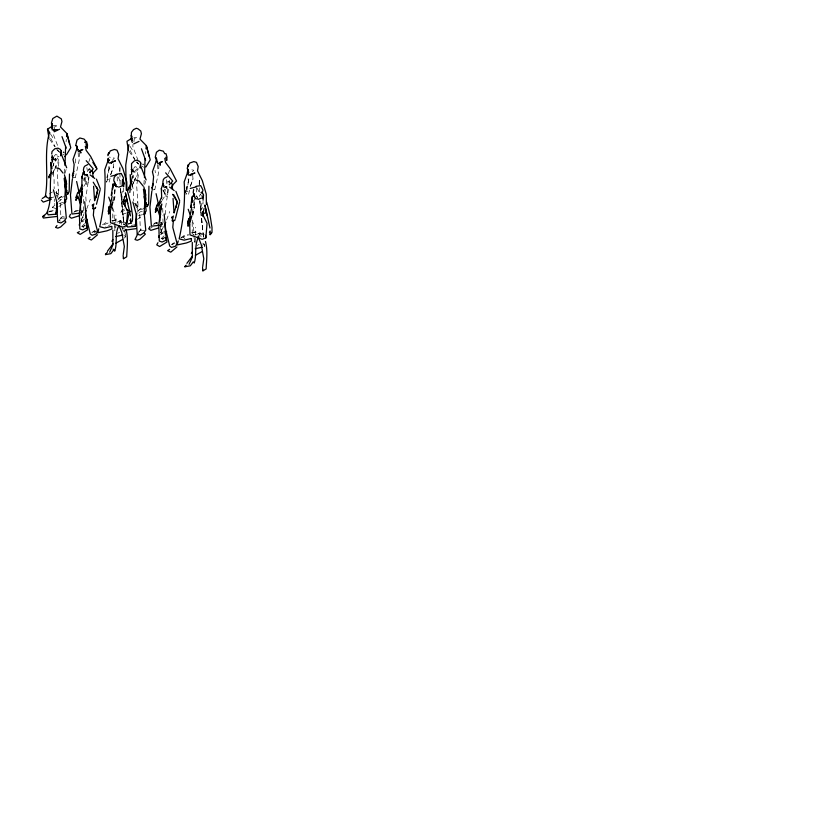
<?xml version="1.0" encoding="UTF-8"?>
<svg xmlns="http://www.w3.org/2000/svg" width="827" height="827" viewBox="0 0 827 827"><rect width="100%" height="100%" fill="white"/><g stroke="black" fill="none" stroke-linecap="round" stroke-linejoin="round"><path stroke-width="0.62" stroke-dasharray="4.13 3.1" d="M119.925 173.07L120.132 185.331M119.925 171.799L119.925 167.984M115.821 227.725L115.852 223.931M115.863 222.659L115.925 215.072M195.255 242.414L195.379 227.229M56.494 193.869L56.525 191.564L56.67 193.725M135.948 206.026L135.979 203.721L133.871 203.566M123.523 191.916L123.626 188.08M202.977 204.073L203.049 201.509M119.76 171.117L119.936 166.713M199.173 184.369L199.39 178.87L199.514 196.371M81.584 214.234L81.749 210.43M161.038 226.391L161.203 222.587M79.506 152.447L79.144 160.51L75.371 177.36M158.96 164.604L158.598 172.667L154.825 189.517M57.787 197.539L58.21 189.796M137.241 209.696L137.664 201.953M114.777 230.32L115.025 226.66M194.231 242.476L194.479 238.817M107.148 179.697L109.609 166.093L106.786 178.001M186.602 191.864L189.063 178.25L185.951 191.388M64.33 173.225L64.764 168.088M143.888 184.101L144.218 180.245M89.047 177.123L88.034 183.015L86.577 184.504L86.142 179.345M168.501 189.28L167.488 195.172L166.031 196.661L165.596 191.502M66.088 141.727L66.325 139.391M145.542 153.884L145.779 151.548M54.582 128.63L54.83 126.531L57.962 125.539L53.248 125.559M133.912 141.83L134.284 138.688L137.416 137.695L133.881 137.716M58.148 167.457L57.218 173.577L58.676 194.376L56.815 195.544M58.335 166.237L58.893 162.568M137.602 179.614L136.672 185.734L138.13 206.533L136.269 207.701M137.789 178.394L138.347 174.724M112.658 200.734L114.498 195.048L115.646 187.677M192.112 212.89L194.903 201.064M52.845 174.776L53.31 171.851L56.091 165.648L52.928 173.122L57.983 162.64L58.624 157.13L54.944 161.751M132.299 186.933L132.765 184.007L135.545 177.805L132.382 185.279L132.765 184.007M89.564 169.669L89.781 168.419L90.505 171.592M169.018 181.826L169.235 180.575L169.948 183.749M75.464 162.991L75.453 157.037M88.034 182.767L88.21 181.847M167.488 194.924L167.664 194.004M106.559 181.878L106.735 181.01M186.013 194.035L186.189 193.167M192.288 213.997L192.712 211.898L192.278 213.914M113.95 200.713L115.18 194.769M186.633 188.639L187.088 186.468L186.137 189.6M192.918 215.247L194.634 206.926L192.484 207.711M121.362 195.017L122.468 191.078L122.086 188.68M201.922 203.235C202.108 204.672 198.945 209.676 201.343 210.089L202.305 207.639L201.416 208.363L201.457 210.678M121.445 194.645L121.342 198.035L122.861 195.482L121.962 196.206L122.003 198.521M200.475 208.786L200.899 206.802M131.607 188.98L131.204 189.993M64.888 173.494L66.325 168.904M144.704 184.504L145.779 181.061M52.721 166.982L54.2 162.257L53.559 165.669L53.073 163.415M132.175 179.139L133.654 174.414L133.013 177.826L132.527 175.572M110.115 178.043L109.071 182.405L106.89 183.666M189.569 190.2L188.525 194.562L186.344 195.834M88.892 161.72L90.112 158.205M168.346 173.877L169.566 170.362M110.715 174.735L113.537 166.868L113.206 162.164M190.572 185.775L192.991 179.025L192.66 174.321M110.684 174.528L113.537 166.868M190.138 186.685L192.991 179.025M86.711 208.952L90.308 199.348M166.609 219.91L169.762 211.505M55.895 208.538L52.401 207.432L54.768 203.556M113.63 200.516L114.984 197.177L114.467 189.817M192.184 214.906L194.438 209.334L193.838 200.754L195.472 197.384M119.905 223.269L120.887 220.902L115.821 219.713L111.593 220.871L114.912 222.918M199.359 235.426L200.341 233.059L205.22 234.765M85.936 177.278L85.047 181.702L86.07 180.141M165.39 189.435L164.501 193.859L165.514 192.298M83.517 180.41L85.067 176.895M163.488 191.399L164.521 189.052M106.538 182.25L107.727 179.49L108.523 179.283M185.992 194.407L186.406 193.57M124.825 224.499L125.766 222.597L120.887 220.923L119.129 223.414M133.343 182.86L137.437 174.797L138.078 169.287L136.6 171.137M81.015 220.52L82.731 217.315L84.623 217.915M160.469 232.676L162.185 229.472M126.18 213.046L122.747 214.286L120.804 212.26L121.714 210.647L124.743 208.704M83.816 186.364L85.719 183.439L85.646 181.764M161.999 200.475L165.173 195.596L165.1 193.921M160.49 234.63L164.211 231.022M198.573 235.571L200.341 233.08L195.275 231.87L191.047 233.028L193.539 234.558M54.189 156.231L55.585 154.453L58.769 155.703M133.643 168.388L135.039 166.609L138.223 167.86M83.837 220.892L81.873 221.977L81.025 218.773L83.672 215.475L83.289 196.071M163.291 233.049L161.317 234.134L160.479 230.929L163.126 227.632L162.909 216.715M58.531 221.129L60.929 218.163L60.102 199.224M138.791 232.304L140.383 230.32L139.556 211.381M57.838 199.989L60.898 196.433L64.589 196.237M137.292 212.146L140.352 208.59L144.043 208.394M112.265 160.397L114.374 158.091L109.216 157.058M192.422 171.789L193.818 170.248L189.703 169.421M138.595 232.17L141.665 228.821L143.836 229.131M92.841 232.449L94.898 230.237L95.033 232.614M174.352 242.394L172.295 244.616L173.618 245.03M134.997 170.972L136.744 169.101L138.44 168.553M82.09 226.102L84.602 223.672M161.544 238.259L164.056 235.829M52.401 207.432L54.985 205.055M58.448 201.891L61.033 199.514L63.038 199.576M138.76 213.252L140.487 211.671L144.498 211.784M73.841 212.301L75.753 210.575L77.965 210.389M153.295 224.458L155.197 222.732L157.419 222.546M124.215 238.083L125.797 236.687L124.743 232.025L123.347 231.002M85.098 225.037L82.783 226.949L83.651 227.663L86.918 226.071M164.552 237.194L162.237 239.106L163.105 239.82M91.849 232.573L93.461 231.302L95.539 231.364M171.303 244.73L172.915 243.458L174.993 243.52M82.255 220.685L84.757 218.855M58.872 206.512L62.831 203.804M137.323 219.341L142.285 215.961M102.507 224.83L106.228 222.349L108.657 222.939M181.03 237.607L185.682 234.506L188.111 235.095M94.164 232.873L96.831 231.146M49.32 193.942L52.349 191.988M202.336 245.299L204.197 244.182L204.724 246.508M117.548 233.421L119.584 232.242M197.002 245.578L199.038 244.399M74.688 211.898L79.888 209.965M154.142 224.055L159.342 222.122M120.804 212.26L125.073 210.182M181.061 237.969L188.628 234.765M58.024 198.521L62.428 196.537M137.478 210.678L141.882 208.704M148.798 228.841L152.096 227.373M108.099 223.032L103.788 224.768L105.494 226.712M108.523 225.502L110.549 224.706M117.3 222.112L120.887 220.902M195.565 234.672L200.341 233.059L201.054 236.78M57.301 156.944L58.986 156.396M80.757 212.849L82.969 212.125L81.842 208.611M160.211 225.006L162.423 224.293L161.296 220.768M122.138 228.707L125.218 227.797M187.181 191.647L187.977 191.44M51.212 197.674L53.714 197.033M48.193 212.001L54.665 210.895M127.647 224.158L134.119 223.052M72.972 177.888L75.381 177.319M152.426 190.045L154.835 189.476M59.079 203.432L63.317 202.45M138.533 215.589L142.771 214.606M81.666 226.608L85.181 225.812M161.12 238.765L164.635 237.969M49.134 211.298L54.913 210.265M132.051 222.835L128.588 223.455L128.681 224.737L129.994 225.513M131.255 225.347L136.331 224.696M111.821 220.706L115.873 220.385L126.149 223.3M191.275 232.863L195.317 232.542L205.603 235.457M60.929 218.163L66.315 218.111M140.383 230.32L145.769 230.268M122.809 230.175L124.794 230.195M64.382 216.974L62.211 216.664L59.141 220.013L60.371 221.15M140.352 208.59L142.43 209.448M60.898 196.433L62.976 197.291M169.897 182.167L167.716 181.237L168.367 184.369M90.443 170.011L88.262 169.08L88.913 172.212M63.968 152.954L63.007 152.209M124.081 235.592L125.797 236.687M135.163 204.527L138.13 206.533M55.709 192.36L58.676 194.376M202.801 243.159L204.197 244.182M142.182 166.217L143.495 167.23M62.728 154.06L64.041 155.073M142.461 164.366L143.691 164.831L142.978 163.818M156.251 222.856L157.885 224.262M137.106 162.63L138.895 164.284M56.753 149.646L59.441 152.127M136.651 162.02L138.295 163.612M57.197 149.863L59.668 152.24M136.61 162.113L138.161 163.87M57.156 149.956L58.707 151.713M183.243 236.925L184.948 238.869M160.748 222.256L162.423 224.293M81.852 210.771L82.969 212.125M196.402 195.792L197.612 197.364M63.524 151.661L64.237 152.675M129.095 151.31L136.207 161.803M49.641 139.153L54.623 146.493M130.066 146.327L132.558 150.318M50.612 134.16L53.104 138.161M196.381 196.092L198.149 199.359M130.128 150.4L134.687 159.063M50.674 138.233L55.244 146.906M196.971 187.998L200.568 194.852M118.116 176.978L121.114 182.695M200.61 194.448L201.571 196.381M138.109 160.541L132.92 146.855L132.868 144.57M53.466 134.698L58.655 148.384M187.987 178.859L188.835 181.206M192.081 220.137L193.373 223.755L194.304 241.711M108.544 166.703L109.381 169.049M112.627 207.98L113.919 211.598L114.446 221.853M163.353 190.355L165.173 195.596M83.899 178.187L85.719 183.439M132.237 184.524L133.509 190.727L133.623 200.951M52.783 172.367L54.065 178.57L54.168 188.794M120.887 220.923L121.6 224.624M121.838 225.854L122.561 229.544M200.63 210.864L199.814 200.837L201.312 213.573M120.36 188.68L124.029 224.841L120.36 188.68L121.734 196.506L122.086 209.996L123.978 224.717M166.31 179.748L167.013 184.483M86.856 167.592L87.569 172.326M203.483 237.06L200.734 212.125M203.421 236.873L201.354 214.793M204.682 246.684L204.424 244.41M125.228 234.527L124.836 231.115M203.483 236.998L201.064 214.762M155.052 170.393L155.342 172.781M56.753 194.81L57.011 197.157M199.814 200.837L200.951 213.49M157.575 164.78L158.06 171.044M78.12 152.623L78.606 158.887M165.648 214.472L165.276 209.438L167.757 193.621L167.55 188.039M86.101 201.054L85.822 197.281L88.313 181.464L88.096 175.882M135.979 203.721L136.197 206.967M114.519 223.135L114.912 230.836M160.252 225.998L160.479 230.929M80.684 211.371L81.025 218.773M160.893 222.535L161.317 234.134M81.48 211.671L81.873 221.977M196.609 187.853L196.754 194.758M117.176 176.844L117.3 182.602M162.743 208.228L162.888 215.506M193.838 200.754L193.952 207.205M114.405 189.89L114.498 195.048M54.282 199.018L54.303 201.581M192.205 222.463L192.267 233.379M112.73 206.667L112.823 222.432"/><path stroke-width="1.24" d="M56.753 210.73L56.763 206.957M136.217 219.114L135.308 226.35L127.596 227.001L126.531 224.448L129.787 210.296M69.478 174.001L69.199 191.161M130.687 218.773L130.573 222.484M148.932 186.158L148.653 203.318M210.13 230.929L210.027 234.641M191.668 201.747L192.464 196.278L194.862 196.237M72.714 177.846L72.859 175.231M152.168 190.003L152.313 187.388M123.668 186.799L123.771 182.963M203.08 200.237L203.225 195.131M66.615 192.246L66.636 191.595M146.069 204.414L146.09 203.752M51.688 153.936L52.08 151.455L54.768 148.798L57.983 148.157L60.247 149.305L61.27 150.865L60.774 155.672L61.27 150.865M72.414 175.841L72.456 174.952M151.868 187.998L151.91 187.119M67.69 192.422L67.494 194.407M147.144 204.579L146.948 206.564M55.543 158.815L55.44 160.541L55.45 158.805L55.895 159.714L53.383 159.456L52.556 157.202L52.701 158.298L53.807 158.929L51.998 157.45L53.073 157.699L51.646 157.192M156.251 210.606L156.313 209.644M48.948 177.991L49.196 175.996M75.939 200.134L76.26 197.756L77.945 195.958M112.637 189.021L113.01 184.111L115.408 184.08M128.402 190.148L128.65 188.153M155.393 212.291L155.714 209.913L157.399 208.125M191.998 202.408L192.464 196.278L191.74 202.491M122.479 179.966L122.179 185.889L118.695 187.202M140.724 163.022L140.228 167.829L140.724 163.022L139.701 161.461L136.569 160.169L134.222 160.955L131.534 163.612L131.534 168.512M124.97 206.037L125.487 199.958M126.304 190.241L125.725 165.214L128.888 144.663M64.992 165.514L65.612 146.4M92.314 205.799L92.397 204.765M93.958 207.959L93.337 215.247L97.617 231.415L96.004 234.072L92.024 235.271L90.236 233.845L86.153 216.839L84.705 201.747M112.823 201.757L110.229 211.35L110.549 222.721L122.685 227.177L126.407 225.761L127.482 213.335M144.446 177.671L145.066 158.557M171.768 217.956L171.851 216.922M173.412 220.116L172.791 227.404L177.071 243.572L175.458 246.229L171.478 247.428L169.69 246.001L165.607 228.996L164.16 213.914M191.843 215.919L189.683 223.507L190.003 234.878L202.139 239.334L205.861 237.918L207.05 223.321L202.708 214.482L204.073 208.538M126.014 229.358C128.423 238.093 127.079 247.821 126.696 256.815L123.45 258.686L123.512 258.014M205.468 241.515C207.877 250.25 206.533 259.978 206.15 268.971L202.904 270.842L202.966 270.171M73.334 173.019L74.151 164.49L72.972 159.611L76.787 148.85M152.788 185.186L153.595 176.647L152.426 171.768L156.241 161.007M126.304 200.568L126.417 199.545M205.758 212.725L205.871 211.702M51.512 171.416C48.834 185.031 52.546 199.08 47.077 212.291L48.142 214.844L55.854 214.193L57.187 202.667M111.717 195.317L111.996 192.825M112.431 189.094L113.01 184.111L111.242 195.472M135.308 226.35L136.796 213.542M191.161 207.474L191.45 204.982M72.404 178.911L70.481 194.914L71.928 214.017L79.64 213.211M151.858 191.068L149.935 207.07L151.382 226.174L159.094 225.368M190.696 207.629L191.709 199.493M66.532 136.662L66.925 133.54L60.505 126.965L61.953 121.548L61.312 118.861L56.887 116.121L52.794 118.499L51.45 122.892L52.225 129.942L57.156 129.581M145.986 148.819L146.379 145.697L139.959 139.122L141.407 133.705L140.766 131.017L138.119 128.888L136.341 128.278L133.571 129.591L131.452 132.299L131.142 139.236L132.32 142.471M129.798 192.505L130.966 183.573M52.08 156.355L52.225 155.29M123.244 254.489L124.339 246.529L121.807 232.49L119.005 225.43M202.698 266.645L203.793 258.686L201.261 244.647L197.994 236.408M109.216 210.151L112.09 196.381M188.67 222.308L191.533 208.538M161.255 205.22L158.805 225.202L159.291 241.07L162.102 242.042L166.413 240.068L164.811 224.717L165.71 222.308M72.91 175.696L73.024 174.942M152.364 187.853L152.478 187.098M193.652 189.548L193.218 192.391L194.469 196.898L195.71 198.893L197.198 198.78M48.855 176.895L48.958 176.316M128.309 189.052L128.412 188.473M96.19 197.653L97.669 189.187L96.625 187.088M176.068 207.391L177.123 201.354L174.497 196.092M65.891 190.22L66.48 186.902L65.364 177.371M145.345 202.377L145.934 199.059L144.818 189.528M160.8 208.528L160.479 210.337L161.616 204.879M108.43 213.748L109.34 206.492L108.161 211.526M187.884 225.905L188.794 218.648L187.615 223.693M96.47 204.259L100.15 189.807M108.678 209.996L109.34 206.492M188.132 222.153L188.794 218.648M49.434 132.506C43.511 153.409 49.103 175.117 45.32 196.309L48.721 198.315L51.212 197.674M82.39 191.637L79.351 213.035L79.837 228.914L82.648 229.885L86.959 227.911L85.357 212.549L86.256 210.151M115.077 184.287L114.477 181.547M194.531 196.454L193.931 193.704L194.583 194.665M82.338 191.771L81.025 198.18C83.465 189.776 80.364 180.731 83.176 172.574M160.965 207.618L161.792 203.928M123.037 199.607L123.43 204.042L124.619 196.381M189.838 221.626L190.365 219.362M175.479 218.287L179.604 201.964M130.325 219.899L129.953 220.509M209.769 232.056L209.407 232.666M77.273 198.098L77.459 197.353M156.727 210.254L156.913 209.51M92.696 208.528L93.885 203.835M172.15 220.685L173.339 215.992M55.854 214.193L56.453 211.877M79.216 225.161L79.868 222.649M158.67 237.318L159.104 235.643M68.713 192.629L68.91 191.854M148.167 204.786L148.364 204.011M49.351 176.74L49.506 176.172M98.785 228.759L97.689 232.79L106.941 230.826L111.996 228.903L111.779 226.598M128.805 188.897L128.96 188.329M178.239 240.915L177.143 244.947L186.395 242.983L191.45 241.06L191.233 238.765M92.841 205.83L93.069 205.044M172.295 217.987L172.523 217.201M122.551 181.227L123.523 177.919L121.228 173.453L116.628 174.177L114.198 177.391L113.764 180.234L115.708 186.023L116.256 186.737L117.744 186.623M202.005 193.394L202.977 190.076L200.682 185.61L196.082 186.333M94.671 200.599L97.906 189.9L93.224 182.198M174.125 212.756L177.36 202.057L172.678 194.366L173.97 195.048M185.176 192.722L185.817 190.634M113.02 249.03L114.777 250.891C117.61 242.807 114.488 233.379 118.923 225.637M108.44 159.508L104.719 169.793C105.97 188.711 103.851 208.104 99.716 226.691L104.647 227.994L111.676 226.35M188.277 170.434L184.173 181.95C185.424 200.868 183.294 220.271 179.17 238.848L184.101 240.15L191.13 238.507M107.851 155.652L110.27 150.886L114.384 149.439L117.01 150.194L118.747 154.37L118.065 158.722L122.861 168.419L126.789 181.992L126.893 189.683M187.295 167.809L189.724 163.043L193.838 161.596L196.464 162.35L198.201 166.537L197.519 170.879L202.315 180.575L206.243 194.149L206.388 204.403M190.272 218.576L191.006 216.302M131.824 181.382L128.981 187.491M161.678 198.025L161.358 188.535L162.63 184.731M86.277 222.06L87.166 219.434M165.731 234.217L166.62 231.591M108.11 154.628L108.813 152.633L108.306 153.977M123.078 186.158L124.153 183.067L122.778 179.986M187.564 166.785L188.256 164.79L187.76 166.134M202.532 198.315L203.607 195.224L202.233 192.143M132.093 221.026L132.32 220.406M211.547 233.193L211.774 232.563M75.908 197.477L77.779 192.371M155.362 209.634L157.233 204.527M95.332 208.197L95.694 207.288M174.786 220.354L175.148 219.444M114.777 250.891L113.878 249.64L110.849 253.651L105.463 254.613L105.701 254.003M198.862 236.605C193.942 244.658 197.084 254.54 194.231 263.048L193.332 261.797L190.303 265.808L184.917 266.77L185.155 266.16M187.46 168.491L188.225 174.962L189.228 175.272L194.934 173.008L190.313 174.507L190.975 175.613M110.921 207.195L112.73 202.749M78.689 192.939L82.09 185.062M158.143 205.096L161.544 197.219M156.758 206.667L158.308 203.142M109.64 252.163L112.896 244.988L112.834 230.288M189.094 264.32L192.35 257.145L192.288 242.445M77.324 198.397L77.707 197.57M156.779 210.554L157.161 209.727M70.46 214.307L69.344 216.684L71.391 218.214L78.803 215.899M149.914 226.464L148.798 228.841L150.845 230.371L158.257 228.056M72.921 173.515L73.965 171.292M152.364 185.672L153.419 183.449M138.078 233.224L135.008 239.541L137.282 240.285L140.073 239.148L145.304 234.206L144.425 232.894M76.001 200.237L76.756 198.759M155.455 212.394L156.21 210.916M157.926 242.704L156.768 244.864L159.632 246.529L166.971 242.011L166.372 238.228M108.037 158.898L108.399 158.257L107.861 160.19L109.505 160.087L108.544 160.066M66.418 154.845L70.781 147.702L66.925 133.54L69.571 144.094M145.872 167.002L150.235 159.859L146.379 145.697L149.025 156.251M67.597 194.459L68.558 192.898M147.051 206.616L148.012 205.055M111.893 241.288L112.948 239.644M191.347 253.444L192.391 251.811M49.527 175.334L51.181 172.781M79.371 193.187L82.545 188.318M158.825 205.344L161.358 201.447M64.382 202.201L66.708 198.769L64.155 178.353M143.836 214.358L146.162 210.926L143.443 189.238M84.643 142.461L85.295 141.51L86.546 141.52L87.528 144.89L87.311 148.281L85.977 143.981M107.427 251.181L113.082 243.769M186.881 263.337L192.526 255.925M52.204 162.361L52.101 158.908L53.497 157.13M132.94 169.287L131.545 171.065L131.658 174.518M57.001 225.523L55.554 227.384L57.828 228.128L60.619 226.991L65.85 222.049L64.971 220.737M105.463 254.613L107.365 252.194M184.917 266.77L186.178 265.157M89.781 172.657L93.244 168.894L86.194 160.665M169.235 184.814L172.698 181.061L165.648 172.822M130.687 222.525L131.927 221.243M210.141 234.682L211.381 233.4M92.624 173.443L97.09 168.842L90.588 156.303L86.163 150.39L85.305 146.224M172.078 185.599L176.544 181.01L170.042 168.46L165.617 162.547L164.759 158.381M64.826 156.592L65.529 155.952M97.493 234.785L91.321 240.006L88.158 238.527L90.143 237.184M176.947 246.953L170.775 252.163L167.612 250.684L169.597 249.34M56.422 216.529L43.355 218.018L42.684 216.55L47.294 212.797M63.824 203.122L65.809 201.767L65.044 199.627M200.93 192.805L201.933 192.122M42.26 198.49L46.291 195.896M48.938 138.109L47.49 129.177L52.287 126.159M131.741 138.316L126.944 141.334L128.392 150.266M108.626 213.904L110.053 213.066M188.08 226.06L189.507 225.233M115.914 243.169L122.623 239.468M195.368 255.326L202.077 251.625M87.838 164.542L84.912 166.051L83.878 167.468L83.413 169.886L84.023 173.846M167.292 176.699L164.366 178.208L163.332 179.624L162.867 182.043L163.477 186.003M79.361 231.663L77.314 232.707L80.178 234.372L87.517 229.854L86.918 226.071M59.575 129.229L54.22 131.772L53.714 129.56M133.674 143.929L139.029 141.386M108.606 210.471L109.329 210.151M188.06 222.628L188.783 222.308M116.452 184.845L114.726 184.948M198.149 199.359L201.633 198.046M51.295 199.224L43.293 202.129L41.35 200.103M127.327 212.632L130.749 211.381M80.24 150.349L82.876 149.511L78.441 151.537L76.136 145.511L77.2 146.792L77.149 149.098L78.131 149.604C75.102 149.852 78.813 146.307 75.764 145.252L77.014 140.063L79.857 137.985L84.085 139.081L85.336 140.569M159.694 162.505L162.33 161.668L157.895 163.694L155.59 157.668L156.654 158.949L156.603 161.255M42.684 216.55L44.741 215.94M110.797 176.296L116.917 174.693M190.251 188.453L196.371 186.85M73.065 173.897L73.758 173.732M152.519 186.065L153.212 185.889M122.551 201.612L126.014 200.806M202.005 213.769L205.468 212.963M115.749 236.574L122.861 235.044M195.203 248.731L202.315 247.201M92.893 208.786L95.084 208.394M172.347 220.943L174.538 220.551M135.876 228.686L124.794 230.195M131.224 169.628L132.516 169.855L131.452 169.607L133.261 171.086L132.155 170.455L132.01 169.359L132.827 171.613L134.977 171.933M49.548 175.252L50.333 175.314M129.002 187.409L129.787 187.471M157.047 161.678L157.585 161.761C154.556 162.009 158.267 158.464 155.218 157.419L156.468 152.22L159.311 150.142L163.539 151.248M135.866 180.059L139.029 180.948L143.205 186.116M56.412 167.902L59.575 168.78L63.059 173.101M169.576 187.088L174.218 190.613M90.122 174.931L94.764 178.456M54.168 129.25L55.006 129.725M126.469 209.469L128.175 210.471M166.92 188.38L165.555 186.654L166.816 186.892L164.128 187.295L163.467 186.292M87.466 176.223L86.101 174.497L87.362 174.735L84.674 175.138L84.013 174.135M92.872 162.474L96.304 167.819M47.49 129.177L49.982 133.168M111.531 163.457L110.859 162.35L115.48 160.851L109.774 163.115L108.782 162.805L108.192 160.076M163.808 152.044L164.749 153.667L166 153.677L166.982 157.047L166.765 160.438L165.762 157.213M187.305 168.408L188.298 170.124L188.153 169.566M123.254 202.326L127.596 211.164M171.509 182.87L172.771 185.786M92.066 170.713L93.317 173.629M175.872 191.295L179.717 200.951M96.418 179.139L100.263 188.794M141.448 148.777L145.645 160.335M61.994 136.62L66.191 148.167M188.194 209.283L189.921 214.1M144.498 211.784L145.263 213.924M108.74 197.126L110.467 201.943M146.131 179.914L140.507 165.586M66.687 167.757L61.053 153.429M157.512 209.014L160.159 217.243M78.058 196.857L80.705 205.086M159.663 163.033L160.324 165.183L159.807 163.25M80.209 150.865L80.881 153.026L80.353 151.093M132.858 202.005L136.01 213.211L137.189 234.279L140.414 235.075L143.66 233.038L145.769 230.268L144.156 212.642L144.818 201.085L144.105 196.619M53.404 189.838L56.556 201.054L57.735 222.122L60.96 222.918L64.206 220.881L66.315 218.111L64.702 200.485L65.364 188.928L64.651 184.462M146.296 202.439L146.482 203.111M66.842 190.282L67.028 190.954M145.438 203.835L145.655 204.641M65.984 191.678L66.212 192.484M206.667 202.119L210.017 214.948L211.991 227.342L212.012 232.046M127.213 189.962L130.573 202.791L132.537 215.185L132.558 219.879M165.803 237.7L166.413 240.068M86.349 225.544L86.959 227.911M171.84 186.292L172.564 189.145L172.254 186.644M143.908 186.974L145.852 195.12M64.454 174.817L66.677 184.121M204.858 205.034L209.965 228.014M156.076 193.663L159.456 208.735L160.025 221.067M76.622 181.506L80.012 196.578L80.632 210.141M130.511 215.857L125.404 192.867L127.699 203.525M52.101 158.908L52.587 161.162M205.013 205.582L207.153 215.682M131.731 182.043L130.201 174.59L130.614 185.403M52.018 168.636L50.747 162.433L51.109 172.047M161.358 188.535L161.751 190.675M81.904 176.378L82.297 178.518M90.029 171.168L90.308 172.936M164.914 231.426L165.266 233.938M85.636 220.53L85.987 223.032M92.8 174.487L93.11 176.988M85.626 140.921L85.853 142.957M188.411 224.251L188.36 223.424M108.957 212.094L108.906 211.267M205.603 235.457L205.861 237.918M126.149 223.3L126.407 225.761M202.708 214.482L202.884 216.198L202.491 211.764M202.574 267.597L202.904 270.842M123.12 255.44L123.45 258.686M174.032 212.818L173.05 198.418M94.578 200.661L93.596 186.261M189.517 224.169L189.579 224.996M110.063 212.012L110.125 212.839M136.259 223.28L136.331 224.696M56.805 211.123L56.877 212.539M160.459 210.937L160.603 214.803M81.005 198.769L81.149 202.646M83.93 171.427L83.651 172.564L84.488 173.37L83.3 172.988L83.93 171.427M163.384 183.584L163.105 184.731L163.942 185.537L162.754 185.145L163.384 183.584M52.277 125.456L52.711 127.224L51.863 127.368L52.277 125.456M131.731 137.613L132.165 139.381L131.317 139.525L131.731 137.613M187.853 170.414L187.998 172.223L188.959 172.243L187.315 172.347L187.853 170.414M131.844 136.331L131.266 135.783L131.844 136.331M52.39 124.174L51.822 123.626L52.39 124.174M115.625 185.755L115.015 184.741L115.625 185.755M131.969 140.528L131.142 139.236L131.969 140.528M52.514 128.371L51.688 127.079L52.514 128.371M188.153 173.36L187.646 172.233L188.153 173.36"/></g></svg>
